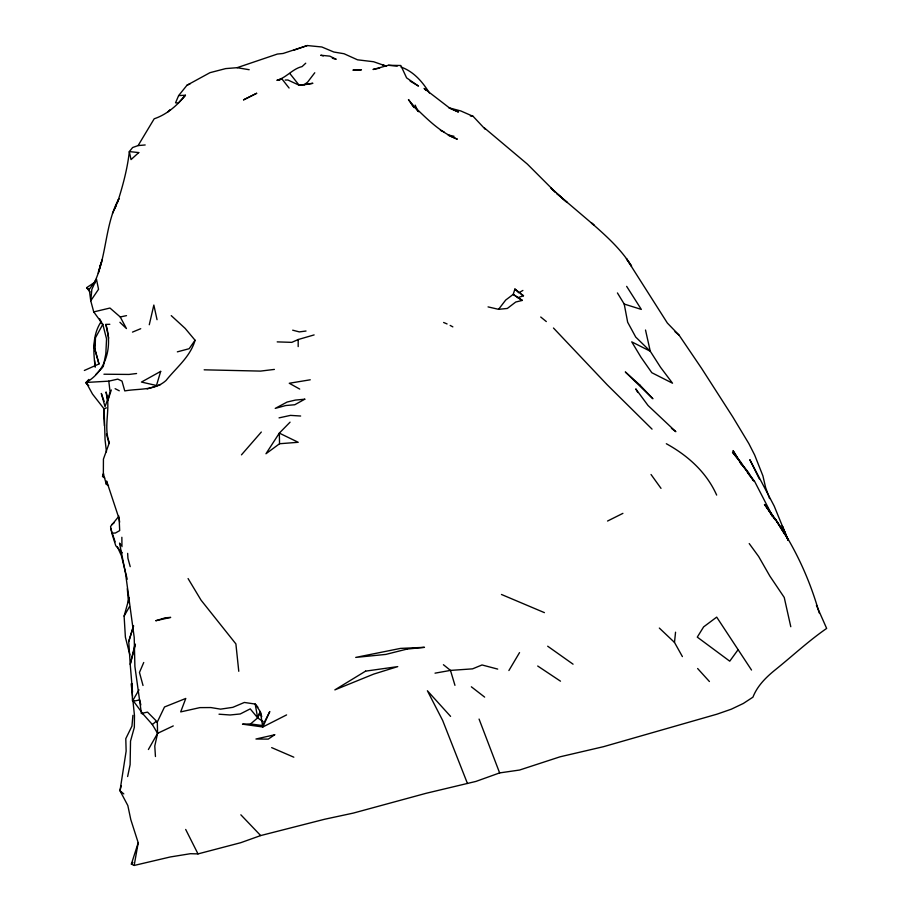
<?xml version="1.0" encoding="UTF-8"?>
<svg xmlns="http://www.w3.org/2000/svg" width="911" height="911" viewBox="0 0 911 911"><rect width="100%" height="100%" fill="white"/><g stroke="black" fill="none" stroke-linecap="round" stroke-linejoin="round"><path stroke-width="1.37" d="M298.182 346.59L298.182 339.53L314.124 334.918M104.742 478.036L102.544 476.476L103.353 473.686L103.433 459.076L109.377 442.644C102.943 426.587 111.199 408.561 106.04 391.958L107.407 400.031L105.038 406.67L101.315 393.45L104.105 401.307M121.949 546.691L121.858 537.285M108.511 485.654L106.325 484.288L106.621 480.997L119.147 518.871L119.694 530.612L115.378 533.037L111.802 533.117L110.561 526.456L118.954 516.173M132.915 715.329L131.947 726.113L125.786 738.673L126.139 751.108L119.99 790.748L127.825 805.54L130.797 819.615L138.21 842.766L134.168 865.45L131.366 864.095L138.21 842.766M682.396 656.592L674.493 642.426L675.552 632.2M103.216 366.814L105.835 353.787L106.553 338.903L102.806 324.316L101.098 322.938L101.417 321.264C92.125 334.804 93.264 351.703 95.222 367.235M98.411 271.808L102.385 259.373M127.631 776.536L130.114 764.705L130.524 741.11L134.338 727.354L134.475 715.625L132.892 700.308L138.984 689.866M257.904 707.221L255.182 704.044L244.353 702.461L232.795 707.346L220.542 709.145L210.862 707.551L199.919 707.619L180.685 711.901L185.776 698.452L164.504 706.982L157.33 721.99L157.569 733.355L154.779 746.041L155.451 756.517M149.279 324.749L153.845 305.06L157.045 319.693M135.101 643.952L130.216 664.358L132.539 692.098M121.197 785.874L119.99 790.748L123.805 793.902M84.347 370.47L98.98 363.956L95.074 349.562L95.473 337.776L102.806 324.316L93.731 311.904L90.747 300.778L89.255 289.482L86.613 287.682L94.448 282.478C107.088 255.809 104.685 224.664 118.931 198.655L114.763 208.676L116.221 205.305M98.286 273.311L101.201 262.186M135.42 644.567L130.216 664.358L128.747 641.503L133.518 625.606M129.886 654.963L125.388 637.131L124.112 616.098L129.168 597.867M128.747 641.503L133.564 626.142M498.568 309.33L507.336 308.453L515.74 302.019L522.333 300.414L513.212 294.378L517.904 297.646L523.495 295.779L514.92 289.049L513.212 294.378L505.685 300.061L498.568 309.33L488.057 306.893M111.29 389.988L107.714 400.942L110.049 391.73L108.796 381.151L117.77 379.124L121.983 381.083L124.773 390.921C138.814 388.348 154.563 390.865 166.064 380.456C176.404 367.497 190.331 356.793 195.068 340.247L185.149 328.393L171.234 315.627M117.61 202.117C122.871 185.673 127.449 168.615 129.339 151.59L132.63 147.525L138.108 145.578L145.179 144.963M258.166 716.638L260.136 711.639M100.005 266.114L101.497 262.436M286.589 714.907L262.801 726.989L242.497 724.154L250.514 723.972L257.676 717.879L260.307 711.662L255.182 704.044L257.676 717.879L263.188 721.74M102.544 476.476L103.66 473.868M143.733 662.491L139.463 672.455L143.016 685.493M178.647 95.575L175.538 102.806L178.283 103.068L185.423 95.245L178.647 95.575L186.994 85.235L209.974 72.675L225.677 68.598L237.111 67.687L249.181 69.714M96.464 279.244L91.852 289.368L90.747 300.778L98.547 289.277L96.464 279.244L89.255 289.482M114.991 208.038L112.486 213.436M138.108 145.578L154.187 118.794C166.781 114.558 177.178 105.471 185.423 95.245M148.402 749.514L157.569 733.355L173.261 725.919M124.112 616.098L129.499 606.658M508.896 670.53L519.543 652.595M195.068 340.247L189.158 348.708L177.349 351.851M737.887 649.976L729.745 661.181L697.291 637.119L703.622 626.893L716.695 617.123L751.518 670.04M314.773 72.755L307.679 82.047L304.206 84.769L299.15 85.224L287.899 79.997L285.211 80.054M88.743 385.592L85.725 382.916L86.146 382.461C106.564 370.811 112.691 345.941 105.847 324.43L109.821 324.282M241.461 454.851L261.32 432.042M104.298 418.764L104.116 408.937L92.512 394.076L86.146 382.461L88.8 379.443M131.366 864.095L132.881 862.387M95.792 374.546L102.294 367.782M290.062 422.169L279.324 433.112L265.966 453.758L279.552 443.737L298.216 442.29L279.324 433.112L279.552 443.737M167.635 112.099L170.198 109.582M305.732 63.201L302.065 66.605C292.716 68.678 286.544 77.583 277.126 80.236L279.814 80.179M157.569 733.355L152.376 724.564L155.849 721.603L157.33 721.99L147.536 712.129L141.41 713.404L134.896 666.476L134.202 637.347L125.559 573.531L119.546 543.093L120.924 545.37M111.575 524.713L114.194 522.72M522.891 290.45L518.803 292.818L514.92 289.049M622.908 513.36L607.546 521.035M186.994 85.235L190.262 83.687M298.182 339.53L291.816 342.354L277.206 341.887M132.482 332.105L140.727 328.7M816.415 605.268L826.653 628.419C808.706 640.82 792.889 655.624 775.99 669.243C766.436 676.873 757.417 685.619 752.93 697.177L743.33 703.463L731.305 709.191L717.003 714.167L603.537 746.678L560.083 756.802L519.589 770.034L499.627 772.915L475.918 781.422L426.086 793.299L353.32 813.09L324.589 819.262L260.683 835.569L240.755 842.698L198.006 853.903L190.445 853.698L170.277 856.966L134.168 865.45M147.172 388.963L160.507 384.613M237.111 67.687L277.365 54.056L283.093 53.476L307.269 45.55L321.834 46.985L333.779 52.007L344.039 53.738L357.499 59.807L373.612 61.743L386.218 66.127M293.854 50.185L307.269 45.55M277.126 80.236L281.863 78.847L289.083 88.025M410.121 81.079L418.479 86.078L406.602 77.868L400.829 65.501L388.382 65.296L373.009 69.487L379.636 68.131M106.428 407.843L104.116 408.937L105.072 439.854L106.45 451.856M279.051 417.876L290.472 415.382L300.641 416.02M93.731 311.904L109.969 308.043L120.241 316.96L126.504 315.639M86.146 382.461L108.796 381.151M435.025 673.161L450.478 670.405L472.558 668.856L482.021 664.962L497.702 669.095M304.206 84.769L312.883 83.3L299.15 85.224L289.835 73.495M310.264 379.796L289.265 383.258L299.708 389.077M306.028 331.023L299.309 331.9L292.67 330.181M136.57 373.521L128.998 374.444L103.945 374.216M274.382 369.41L260.546 371.096L204.155 369.82M388.382 65.296L397.242 66.139M219.016 714.201L230.084 714.987L240.253 713.962L250.229 708.883L257.676 717.879M250.514 723.972L262.687 725.555L269.781 711.559L262.801 726.989L260.307 711.662L261.753 716.706M470.372 115.936L473.128 116.346L485.301 129.339M448.053 134.908L454.077 136.308M323.314 55.913L320.729 55.241L329.793 56.14L336.193 59.283L332.333 58.27M94.448 282.478L95.279 282.706M141.41 713.404L142.879 713.848L152.376 724.564M617.43 292.943L624.217 304.058L641.321 309.41L626.654 286.361M382.381 64.772L386.287 66.15M501.46 594.473L544.414 612.636M443.623 322.483L447.085 323.952M440.423 130.375L443.987 131.901M448.747 135.5L457.322 139.167C439 131.89 425.483 117.234 411.521 103.945L418.707 111.734M271.672 747.624L293.82 757.189M473.128 116.346L460.772 110.937L448.85 107.794L458.427 112.019L449.487 107.953L424.116 88.424L426.018 90.405M401.011 67.05C413.685 71.502 422.556 81.853 429.4 92.968M115.116 388.678L119.273 390.785M450.159 325.409L452.847 326.878M517.904 297.646L522.333 300.414M521.149 294.299L523.495 295.779M537.706 666.021L560.481 681.177M666.328 443.725C687.919 455.637 706.435 472.194 716.661 495.083M547.682 646.206L573.065 664.187M671.418 428.318L675.848 431.689L648.017 405.475L635.764 388.883L637.78 392.482M471.351 686.803L484.641 697.109M443.418 664.723L450.478 670.405L454.953 685.334M540.724 317.017L546.315 321.56M675.028 331.741L679.082 335.157L701.595 368.374L732.74 416.874L748.865 443.634L754.661 455.022L762.906 475.861L765.604 487.476L769.601 498.59M484.436 127.961L527.355 164.094L555.756 192.506L551.018 188.076L567.177 202.504L556.655 193.383L594.018 225.176L591.398 222.91C606.157 235.938 621.165 249.25 631.562 266.171L626.426 258.656L667.376 323.063L679.082 335.157M659.336 628.066L674.493 642.426M119.91 322.3L126.447 328.564L120.241 316.96M652.048 429.127L607.216 384.818L553.467 328.017M240.857 814.81L260.683 835.569M122.302 552.818L115.765 545.735L111.802 533.117M697.621 668.515L709.418 681.519M450.569 716.365L427.396 690.754L442.678 720.499L467.457 783.494M86.613 287.682L89.961 291.919M413.526 106.075L408.458 99.584L413.958 107.544M746.12 470.213L740.142 462.435L747.806 471.522L753.67 480.928L747.271 472.171L754.638 481.418L772.528 516.127M142.879 713.848L132.892 700.308L135.215 700.866L139.679 699.887L140.841 704.955M749.218 543.571L758.635 556.484L769.863 576.094L784.234 597.445L790.782 626.711M651.035 474.506L661.01 488.353M774.418 518.712L764.454 504.443C789.826 536.408 808.137 573.691 819.194 612.921M746.963 471.317L740.7 462.014L732.478 452.22L739.994 461.775L733.059 450.626L738.753 459.941M775.181 519.817L765.593 505.036L772.426 516.389M784.451 533.721L774.999 518.666L786.626 537.205M188.076 578.565L201.058 600.167L235.892 643.918L238.773 671.293M740.165 462.287L741.577 464.644M119.66 522.174L118.977 517.653M185.685 829.443L198.006 853.903M759.33 478.913L749.821 459.656L774.225 506.117L788.129 540.223M117.394 546.873L121.402 555.687L127.221 579.237M415.188 105.129L417.773 111.085M788.061 539.756L782.185 525.795L788.015 540.098M479.072 719.075L499.627 772.915M99.732 318.884L101.098 322.938M110.652 528.289L115.105 541.829M98.98 363.956L94.266 347.524L94.664 342.206L95.279 344.745M103.353 473.686L106.325 484.288M130.216 566.631L127.927 558.329L127.654 553.376M106.485 433.989L109.013 443.463M645.512 330.021L650.26 351.225L660.543 367.292L672.523 383.212L651.82 372.713L640.991 357.249L631.733 341.853L650.26 351.225L635.73 337.081L627.656 322.221L624.217 304.058M105.847 324.43L108.694 338.129M94.562 360.528L95.199 365.96M131.173 683.854L132.573 696.3M127.301 588.722L128.508 602.558M103.683 409.688L104.423 425.79M132.038 683.751L132.448 700.946M160.689 371.381L156.476 385.49L141.456 382.062L160.689 371.381M138.745 152.581L131.036 159.607L129.339 151.59L138.745 152.581M274.689 734.778L268.244 739.117L255.957 739.015L274.689 734.778M365.607 671.134L334.849 689.889L373.669 674.106L397.743 666.613L365.607 671.134M304.786 399.2L294.765 404.746L285.735 405.532L275.236 408.39L287.124 402.047L295.358 400.088L304.786 399.2M256.64 93.309L243.59 99.834L256.64 93.309M165.415 617.772L155.747 620.744L170.676 617.407L165.415 617.772M407.023 649.076L385.808 654.417L355.723 657.412L400.464 648.404L424.48 647.334L407.023 649.076M357.795 69.931L352.933 70.147L361.451 69.794L357.795 69.931M639.921 385.102L625.31 371.95L652.902 398.745L639.921 385.102"/></g></svg>
